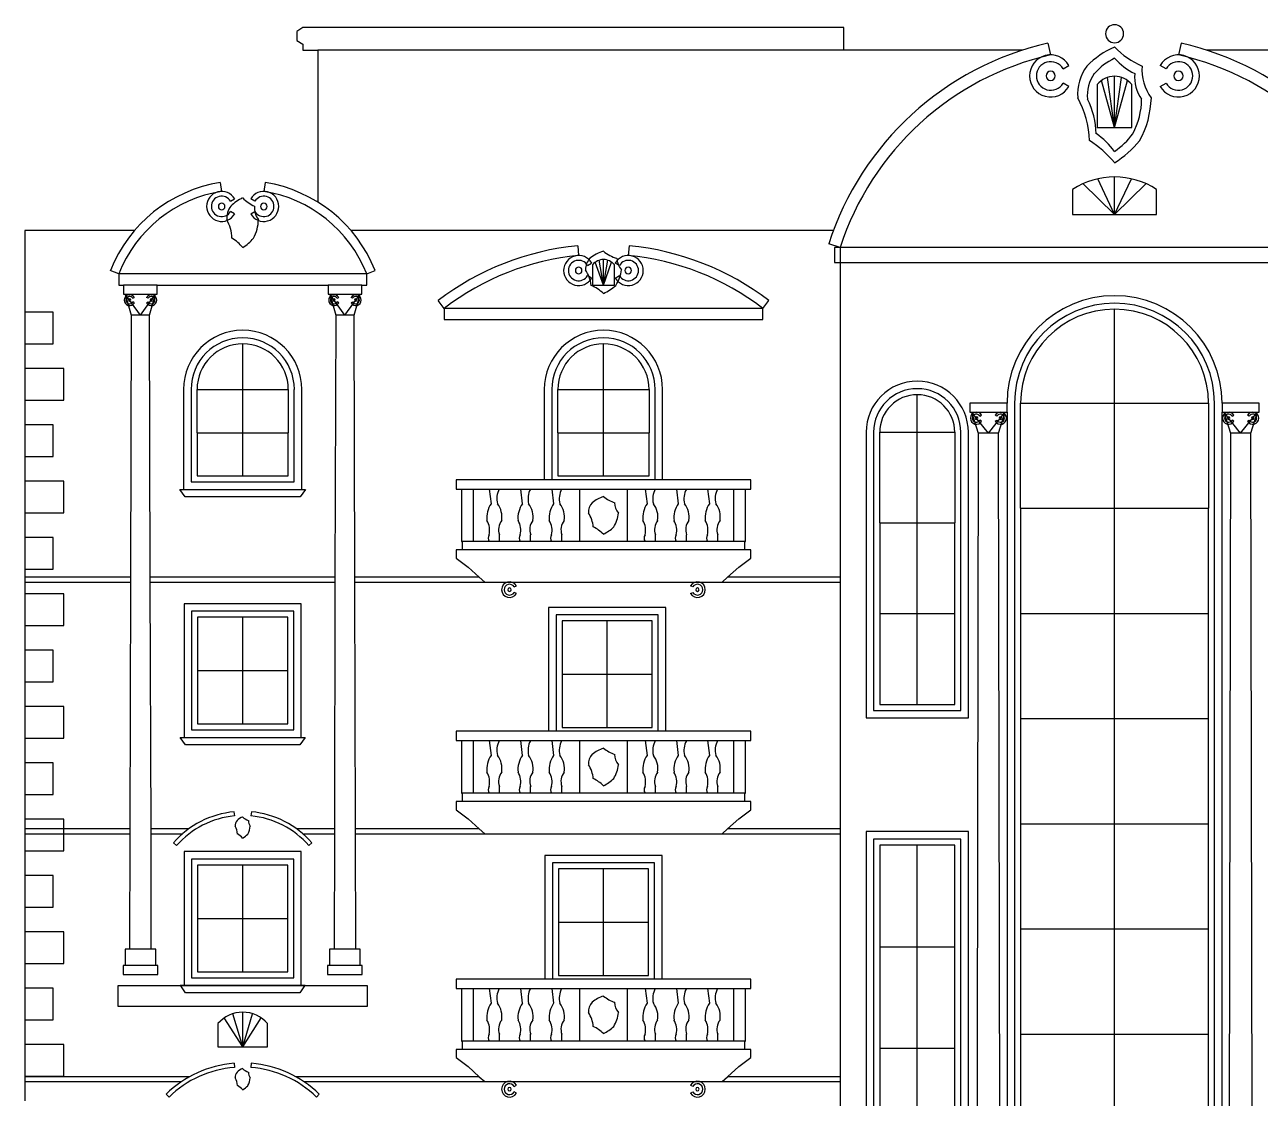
# Model space of a CAD drawing. Header units: inches. Extents: x 312.1 to 352.3, y 112.1 to 138.
# Drawn here: x 318.16 to 334.6, y 123.75 to 138.05 of the extents above; entities that cross this region are included whole.
import ezdxf

# ---------------------------------------------------------------- set-up
doc = ezdxf.new("R2010")
doc.units = ezdxf.units.IN
for name, color, linetype, lineweight in [('01_MASS_AND_COURSES', 7, 'Continuous', 25), ('02_GLAZING', 7, 'Continuous', 25), ('03_BAROQUE_FRAMES', 7, 'Continuous', 25), ('04_STONE_BALUSTRADES', 7, 'Continuous', 25), ('05_PILASTERS_AND_CAPITALS', 7, 'Continuous', 25), ('06_BROKEN_PEDIMENTS', 7, 'Continuous', 25), ('07_CARTOUCHES_AND_SCROLLS', 7, 'Continuous', 25)]:
    doc.layers.add(name, color=color, linetype=linetype, lineweight=lineweight)

msp = doc.modelspace()

# ---------------------------------------------------------------- linework, layer by layer
at = {"layer": '01_MASS_AND_COURSES'}
for points in [[(322.065, 137.708), (322.065, 135.685)], [(329.065, 137.708), (322.065, 137.708)], [(331.442, 137.708), (329.065, 137.708)], [(336.265, 137.708), (333.887, 137.708)], [(319.626, 135.308), (318.165, 135.308), (318.165, 134.22)], [(328.925, 135.308), (322.504, 135.308)], [(318.165, 134.22), (318.165, 133.8)], [(318.165, 133.8), (318.165, 133.47)], [(318.165, 133.47), (318.165, 133.05)], [(318.165, 133.05), (318.165, 132.72)], [(318.165, 132.72), (318.165, 132.3)], [(318.165, 132.3), (318.165, 131.97)], [(318.165, 131.97), (318.165, 131.55)], [(318.165, 131.55), (318.165, 131.22)], [(318.165, 131.22), (318.165, 130.8)], [(318.165, 130.8), (318.165, 130.69)], [(318.165, 130.69), (318.165, 130.625)], [(319.573, 130.69), (318.165, 130.69)], [(318.165, 130.625), (318.165, 130.47)], [(318.165, 130.625), (319.573, 130.625)], [(322.293, 130.69), (319.836, 130.69)], [(319.836, 130.625), (322.293, 130.625)], [(324.213, 130.69), (322.556, 130.69)], [(322.556, 130.625), (324.285, 130.625)], [(327.445, 130.625), (329.015, 130.625)], [(329.015, 130.69), (327.516, 130.69)], [(318.165, 130.47), (318.165, 130.05)], [(318.165, 130.05), (318.165, 129.72)], [(318.165, 129.72), (318.165, 129.3)], [(318.165, 129.3), (318.165, 128.97)], [(318.165, 128.97), (318.165, 128.55)], [(318.165, 128.55), (318.165, 128.22)], [(318.165, 128.22), (318.165, 127.8)], [(318.165, 127.8), (318.165, 127.47)], [(318.165, 127.47), (318.165, 127.34)], [(318.165, 127.34), (318.165, 127.275)], [(318.685, 127.34), (318.165, 127.34)], [(318.165, 127.275), (318.165, 127.05)], [(318.165, 127.275), (318.685, 127.275)], [(319.565, 127.34), (318.685, 127.34)], [(318.685, 127.275), (319.565, 127.275)], [(320.346, 127.34), (319.845, 127.34)], [(319.845, 127.275), (320.264, 127.275)], [(322.285, 127.34), (321.783, 127.34)], [(321.865, 127.275), (322.285, 127.275)], [(324.213, 127.34), (322.565, 127.34)], [(322.565, 127.275), (324.285, 127.275)], [(327.445, 127.275), (329.015, 127.275)], [(329.015, 127.34), (327.516, 127.34)], [(318.165, 127.05), (318.165, 126.72)], [(318.165, 126.72), (318.165, 126.3)], [(318.165, 126.3), (318.165, 125.97)], [(318.165, 125.97), (318.165, 125.55)], [(318.165, 125.55), (318.165, 125.22)], [(318.165, 125.22), (318.165, 124.8)], [(318.165, 124.8), (318.165, 124.47)], [(318.165, 124.47), (318.165, 124.05)], [(318.165, 124.05), (318.165, 124.04)], [(318.165, 124.04), (318.165, 123.975)], [(320.358, 124.04), (318.165, 124.04)], [(318.165, 123.975), (318.165, 123.72)], [(318.165, 123.975), (320.252, 123.975)], [(324.213, 124.04), (321.772, 124.04)], [(321.878, 123.975), (324.285, 123.975)], [(327.445, 123.975), (329.015, 123.975)], [(329.015, 124.04), (327.516, 124.04)]]:
    msp.add_lwpolyline(points, dxfattribs=at)
at = {"layer": '02_GLAZING'}
for points in [[(332.665, 133.008), (332.665, 134.258)], [(321.065, 133.191), (321.065, 133.798)], [(325.865, 133.191), (325.865, 133.798)], [(320.458, 132.615), (320.458, 133.191), (321.065, 133.191)], [(321.065, 132.615), (321.065, 133.191)], [(321.065, 133.191), (321.671, 133.191), (321.671, 132.615)], [(325.258, 132.615), (325.258, 133.191), (325.865, 133.191)], [(325.865, 132.615), (325.865, 133.191)], [(325.865, 133.191), (326.471, 133.191), (326.471, 132.615)], [(330.04, 132.621), (330.04, 133.121)], [(331.415, 131.608), (331.415, 133.008), (332.665, 133.008)], [(332.665, 131.608), (332.665, 133.008)], [(332.665, 133.008), (333.915, 133.008), (333.915, 131.608)], [(320.458, 132.615), (321.065, 132.615)], [(320.458, 132.615), (320.458, 132.039), (321.065, 132.039)], [(321.065, 132.039), (321.671, 132.039), (321.671, 132.615)], [(321.065, 132.039), (321.065, 132.615)], [(321.065, 132.615), (321.671, 132.615)], [(325.258, 132.615), (325.865, 132.615)], [(325.258, 132.615), (325.258, 132.039), (325.865, 132.039)], [(325.865, 132.039), (326.471, 132.039), (326.471, 132.615)], [(325.865, 132.039), (325.865, 132.615)], [(325.865, 132.615), (326.471, 132.615)], [(329.54, 131.413), (329.54, 132.621), (330.04, 132.621)], [(330.04, 131.413), (330.04, 132.621)], [(330.04, 132.621), (330.54, 132.621), (330.54, 131.413)], [(331.415, 131.608), (331.415, 130.208)], [(331.415, 131.608), (332.665, 131.608)], [(332.665, 130.208), (332.665, 131.608)], [(332.665, 131.608), (333.915, 131.608)], [(333.915, 130.208), (333.915, 131.608)], [(329.54, 131.413), (329.54, 130.206)], [(329.54, 131.413), (330.04, 131.413)], [(330.04, 130.206), (330.04, 131.413)], [(330.04, 131.413), (330.54, 131.413)], [(330.54, 130.206), (330.54, 131.413)], [(329.54, 130.206), (330.04, 130.206)], [(329.54, 130.206), (329.54, 128.998), (330.04, 128.998)], [(330.04, 128.998), (330.54, 128.998), (330.54, 130.206)], [(330.04, 128.998), (330.04, 130.206)], [(330.04, 130.206), (330.54, 130.206)], [(331.415, 130.208), (331.415, 128.808)], [(331.415, 130.208), (332.665, 130.208)], [(332.665, 128.808), (332.665, 130.208)], [(332.665, 130.208), (333.915, 130.208)], [(333.915, 128.808), (333.915, 130.208)], [(321.065, 130.158), (320.465, 130.158), (320.465, 129.448)], [(321.065, 129.448), (321.065, 130.158)], [(321.665, 129.448), (321.665, 130.158), (321.065, 130.158)], [(325.915, 130.108), (325.315, 130.108), (325.315, 129.398)], [(325.915, 129.398), (325.915, 130.108)], [(326.515, 129.398), (326.515, 130.108), (325.915, 130.108)], [(320.465, 129.448), (321.065, 129.448)], [(320.465, 129.448), (320.465, 128.739), (321.065, 128.739)], [(321.065, 128.739), (321.665, 128.739), (321.665, 129.448)], [(321.065, 128.739), (321.065, 129.448)], [(321.065, 129.448), (321.665, 129.448)], [(325.315, 129.398), (325.915, 129.398)], [(325.315, 129.398), (325.315, 128.689), (325.915, 128.689)], [(325.915, 128.689), (326.515, 128.689), (326.515, 129.398)], [(325.915, 128.689), (325.915, 129.398)], [(325.915, 129.398), (326.515, 129.398)], [(331.415, 128.808), (331.415, 127.408)], [(331.415, 128.808), (332.665, 128.808)], [(332.665, 127.408), (332.665, 128.808)], [(332.665, 128.808), (333.915, 128.808)], [(333.915, 127.408), (333.915, 128.808)], [(331.415, 127.408), (331.415, 126.008)], [(331.415, 127.408), (332.665, 127.408)], [(332.665, 126.008), (332.665, 127.408)], [(332.665, 127.408), (333.915, 127.408)], [(333.915, 126.008), (333.915, 127.408)], [(330.04, 127.124), (329.54, 127.124), (329.54, 125.772)], [(330.04, 125.772), (330.04, 127.124)], [(330.54, 125.772), (330.54, 127.124), (330.04, 127.124)], [(321.065, 126.858), (320.465, 126.858), (320.465, 126.148)], [(321.065, 126.148), (321.065, 126.858)], [(321.665, 126.148), (321.665, 126.858), (321.065, 126.858)], [(325.865, 126.808), (325.265, 126.808), (325.265, 126.098)], [(325.865, 126.098), (325.865, 126.808)], [(326.465, 126.098), (326.465, 126.808), (325.865, 126.808)], [(320.465, 126.148), (321.065, 126.148)], [(320.465, 126.148), (320.465, 125.439), (321.065, 125.439)], [(321.065, 125.439), (321.665, 125.439), (321.665, 126.148)], [(321.065, 125.439), (321.065, 126.148)], [(321.065, 126.148), (321.665, 126.148)], [(325.265, 126.098), (325.865, 126.098)], [(325.265, 126.098), (325.265, 125.389), (325.865, 125.389)], [(325.865, 125.389), (326.465, 125.389), (326.465, 126.098)], [(325.865, 125.389), (325.865, 126.098)], [(325.865, 126.098), (326.465, 126.098)], [(331.415, 126.008), (331.415, 124.608)], [(331.415, 126.008), (332.665, 126.008)], [(332.665, 124.608), (332.665, 126.008)], [(332.665, 126.008), (333.915, 126.008)], [(333.915, 124.608), (333.915, 126.008)], [(329.54, 125.772), (329.54, 124.419)], [(329.54, 125.772), (330.04, 125.772)], [(330.04, 124.419), (330.04, 125.772)], [(330.04, 125.772), (330.54, 125.772)], [(330.54, 124.419), (330.54, 125.772)], [(331.415, 124.608), (331.415, 123.208)], [(331.415, 124.608), (332.665, 124.608)], [(332.665, 123.208), (332.665, 124.608)], [(332.665, 124.608), (333.915, 124.608)], [(333.915, 123.208), (333.915, 124.608)], [(329.54, 124.419), (329.54, 123.066)], [(329.54, 124.419), (330.04, 124.419)], [(330.04, 123.066), (330.04, 124.419)], [(330.04, 124.419), (330.54, 124.419)], [(330.54, 123.066), (330.54, 124.419)]]:
    msp.add_lwpolyline(points, dxfattribs=at)
for centre, radius in [((332.665, 133.008), 1.25), ((321.065, 133.191), 0.607), ((325.865, 133.191), 0.607), ((330.04, 132.621), 0.5)]:
    msp.add_arc(centre, radius, 0, 180, dxfattribs=at)
at = {"layer": '03_BAROQUE_FRAMES'}
for points in [[(329.065, 137.708), (329.065, 138.008), (321.865, 138.008), (321.785, 137.958), (321.785, 137.838), (321.865, 137.788), (321.865, 137.708), (322.065, 137.708)], [(329.015, 135.08), (328.94, 135.08), (328.94, 134.88), (329.015, 134.88)], [(329.015, 135.08), (329.015, 134.88)], [(336.315, 135.08), (329.015, 135.08)], [(329.015, 134.88), (329.015, 130.69)], [(329.015, 134.88), (336.315, 134.88)], [(322.715, 134.73), (319.415, 134.73)], [(319.415, 134.73), (319.415, 134.58), (319.481, 134.58)], [(322.648, 134.58), (322.715, 134.58), (322.715, 134.73)], [(319.928, 134.58), (319.481, 134.58)], [(319.928, 134.58), (322.201, 134.58)], [(322.648, 134.58), (322.201, 134.58)], [(318.165, 133.8), (318.545, 133.8), (318.545, 134.22), (318.165, 134.22)], [(327.985, 134.27), (323.745, 134.27)], [(323.745, 134.27), (323.745, 134.12), (327.985, 134.12), (327.985, 134.27)], [(318.165, 133.05), (318.685, 133.05), (318.685, 133.47), (318.165, 133.47)], [(320.278, 133.191), (320.278, 131.859)], [(320.378, 133.191), (320.378, 131.959), (321.751, 131.959), (321.751, 133.191)], [(321.851, 131.859), (321.851, 133.191)], [(325.078, 133.191), (325.078, 131.989)], [(325.178, 133.191), (325.178, 131.989)], [(326.551, 131.989), (326.551, 133.191)], [(326.651, 131.989), (326.651, 133.191)], [(331.335, 133.008), (331.335, 118.928), (333.995, 118.928), (333.995, 133.008)], [(331.235, 132.888), (331.235, 118.828), (334.095, 118.828), (334.095, 132.888)], [(318.165, 132.3), (318.545, 132.3), (318.545, 132.72), (318.165, 132.72)], [(329.36, 132.621), (329.36, 128.818), (330.72, 128.818), (330.72, 132.621)], [(329.46, 132.621), (329.46, 128.918), (330.62, 128.918), (330.62, 132.621)], [(318.165, 131.55), (318.685, 131.55), (318.685, 131.97), (318.165, 131.97)], [(321.851, 131.859), (321.901, 131.859), (321.831, 131.759), (320.298, 131.759), (320.228, 131.859), (320.278, 131.859)], [(320.278, 131.859), (321.851, 131.859)], [(318.165, 130.8), (318.545, 130.8), (318.545, 131.22), (318.165, 131.22)], [(329.015, 130.69), (329.015, 130.625)], [(329.015, 130.625), (329.015, 127.34)], [(318.165, 130.05), (318.685, 130.05), (318.685, 130.47), (318.165, 130.47)], [(321.845, 128.559), (321.845, 130.338), (320.285, 130.338), (320.285, 128.559)], [(326.695, 128.639), (326.695, 130.288), (325.135, 130.288), (325.135, 128.639)], [(326.595, 128.639), (326.595, 130.188), (325.235, 130.188), (325.235, 128.639)], [(318.165, 129.3), (318.545, 129.3), (318.545, 129.72), (318.165, 129.72)], [(318.165, 128.55), (318.685, 128.55), (318.685, 128.97), (318.165, 128.97)], [(321.845, 128.559), (321.895, 128.559), (321.825, 128.459), (320.305, 128.459), (320.235, 128.559), (320.285, 128.559)], [(320.285, 128.559), (321.845, 128.559)], [(318.165, 127.8), (318.545, 127.8), (318.545, 128.22), (318.165, 128.22)], [(318.685, 127.34), (318.685, 127.47), (318.165, 127.47)], [(318.165, 127.05), (318.685, 127.05), (318.685, 127.275)], [(318.685, 127.275), (318.685, 127.34)], [(329.015, 127.34), (329.015, 127.275)], [(329.015, 127.275), (329.015, 124.04)], [(321.845, 125.259), (321.845, 127.038), (320.285, 127.038), (320.285, 125.259)], [(326.645, 125.339), (326.645, 126.988), (325.085, 126.988), (325.085, 125.339)], [(326.545, 125.339), (326.545, 126.888), (325.185, 126.888), (325.185, 125.339)], [(318.165, 126.3), (318.545, 126.3), (318.545, 126.72), (318.165, 126.72)], [(318.165, 125.55), (318.685, 125.55), (318.685, 125.97), (318.165, 125.97)], [(318.165, 124.8), (318.545, 124.8), (318.545, 125.22), (318.165, 125.22)], [(320.241, 125.25), (319.405, 125.25), (319.405, 124.98), (322.725, 124.98), (322.725, 125.25), (321.889, 125.25)], [(320.241, 125.25), (320.235, 125.259), (320.285, 125.259)], [(321.889, 125.25), (320.241, 125.25)], [(321.889, 125.25), (321.825, 125.159), (320.305, 125.159), (320.241, 125.25)], [(320.285, 125.259), (321.845, 125.259)], [(321.845, 125.259), (321.895, 125.259), (321.889, 125.25)], [(318.165, 124.05), (318.685, 124.05), (318.685, 124.47), (318.165, 124.47)], [(329.015, 124.04), (329.015, 123.975)], [(329.015, 123.975), (329.015, 120.79)]]:
    msp.add_lwpolyline(points, dxfattribs=at)
for points in [[(320.385, 128.659), (321.745, 128.659), (321.745, 130.238), (320.385, 130.238)], [(329.36, 118.828), (330.72, 118.828), (330.72, 127.304), (329.36, 127.304)], [(329.46, 118.928), (330.62, 118.928), (330.62, 127.204), (329.46, 127.204)], [(320.385, 125.359), (321.745, 125.359), (321.745, 126.938), (320.385, 126.938)]]:
    msp.add_lwpolyline(points, close=True, dxfattribs=at)
for centre, radius in [((332.665, 133.008), 1.43), ((332.665, 133.008), 1.33), ((321.065, 133.191), 0.787), ((321.065, 133.191), 0.687), ((325.865, 133.191), 0.787), ((325.865, 133.191), 0.687), ((330.04, 132.621), 0.68), ((330.04, 132.621), 0.58)]:
    msp.add_arc(centre, radius, 0, 180, dxfattribs=at)
at = {"layer": '04_STONE_BALUSTRADES'}
for points in [[(325.078, 131.989), (323.905, 131.989), (323.905, 131.865), (323.975, 131.865)], [(323.975, 131.865), (324.135, 131.865)], [(323.975, 131.865), (323.975, 131.165), (323.985, 131.165)], [(324.135, 131.165), (324.135, 131.865)], [(324.135, 131.865), (324.346, 131.865)], [(324.346, 131.865), (324.478, 131.865), (324.761, 131.865)], [(324.346, 131.865), (324.37, 131.669)], [(324.761, 131.865), (324.893, 131.865), (325.176, 131.865)], [(324.761, 131.865), (324.785, 131.669)], [(325.178, 131.989), (325.078, 131.989)], [(325.176, 131.865), (325.308, 131.865), (325.545, 131.865)], [(325.176, 131.865), (325.2, 131.669)], [(326.551, 131.989), (325.178, 131.989)], [(325.545, 131.865), (325.545, 131.165)], [(325.545, 131.865), (326.185, 131.865)], [(326.185, 131.165), (326.185, 131.865)], [(326.185, 131.865), (326.421, 131.865)], [(326.421, 131.865), (326.553, 131.865), (326.836, 131.865)], [(326.421, 131.865), (326.445, 131.669)], [(326.651, 131.989), (326.551, 131.989)], [(327.755, 131.865), (327.825, 131.865), (327.825, 131.989), (326.651, 131.989)], [(326.836, 131.865), (326.968, 131.865), (327.251, 131.865)], [(326.836, 131.865), (326.86, 131.669)], [(327.251, 131.865), (327.383, 131.865), (327.595, 131.865)], [(327.251, 131.865), (327.275, 131.669)], [(327.595, 131.865), (327.595, 131.165)], [(327.595, 131.865), (327.755, 131.865)], [(327.745, 131.165), (327.755, 131.165), (327.755, 131.865)], [(324.481, 131.165), (324.481, 131.256)], [(324.896, 131.165), (324.896, 131.256)], [(325.311, 131.165), (325.311, 131.256)], [(326.556, 131.165), (326.556, 131.256)], [(326.971, 131.165), (326.971, 131.256)], [(327.386, 131.165), (327.386, 131.256)], [(323.985, 131.055), (323.905, 131.055), (323.905, 130.945), (324.065, 130.825), (324.213, 130.69)], [(323.985, 131.165), (323.985, 131.055)], [(324.135, 131.165), (323.985, 131.165)], [(327.745, 131.055), (323.985, 131.055)], [(324.481, 131.165), (324.343, 131.165), (324.135, 131.165)], [(324.896, 131.165), (324.758, 131.165), (324.481, 131.165)], [(325.311, 131.165), (325.173, 131.165), (324.896, 131.165)], [(325.545, 131.165), (325.311, 131.165)], [(326.185, 131.165), (325.545, 131.165)], [(326.556, 131.165), (326.418, 131.165), (326.185, 131.165)], [(326.971, 131.165), (326.833, 131.165), (326.556, 131.165)], [(327.386, 131.165), (327.248, 131.165), (326.971, 131.165)], [(327.595, 131.165), (327.386, 131.165)], [(327.516, 130.69), (327.665, 130.825), (327.825, 130.945), (327.825, 131.055), (327.745, 131.055)], [(327.745, 131.165), (327.595, 131.165)], [(327.745, 131.055), (327.745, 131.165)], [(324.213, 130.69), (324.285, 130.625)], [(324.285, 130.625), (327.445, 130.625)], [(327.445, 130.625), (327.516, 130.69)], [(325.135, 128.639), (323.905, 128.639), (323.905, 128.515), (323.975, 128.515)], [(325.235, 128.639), (325.135, 128.639)], [(326.595, 128.639), (325.235, 128.639)], [(326.695, 128.639), (326.595, 128.639)], [(327.755, 128.515), (327.825, 128.515), (327.825, 128.639), (326.695, 128.639)], [(323.975, 128.515), (324.135, 128.515)], [(323.975, 128.515), (323.975, 127.815), (323.985, 127.815)], [(324.135, 127.815), (324.135, 128.515)], [(324.135, 128.515), (324.346, 128.515)], [(324.346, 128.515), (324.478, 128.515), (324.761, 128.515)], [(324.346, 128.515), (324.37, 128.319)], [(324.761, 128.515), (324.893, 128.515), (325.176, 128.515)], [(324.761, 128.515), (324.785, 128.319)], [(325.176, 128.515), (325.308, 128.515), (325.545, 128.515)], [(325.176, 128.515), (325.2, 128.319)], [(325.545, 128.515), (325.545, 127.815)], [(325.545, 128.515), (326.185, 128.515)], [(326.185, 127.815), (326.185, 128.515)], [(326.185, 128.515), (326.421, 128.515)], [(326.421, 128.515), (326.553, 128.515), (326.836, 128.515)], [(326.421, 128.515), (326.445, 128.319)], [(326.836, 128.515), (326.968, 128.515), (327.251, 128.515)], [(326.836, 128.515), (326.86, 128.319)], [(327.251, 128.515), (327.383, 128.515), (327.595, 128.515)], [(327.251, 128.515), (327.275, 128.319)], [(327.595, 128.515), (327.595, 127.815)], [(327.595, 128.515), (327.755, 128.515)], [(327.745, 127.815), (327.755, 127.815), (327.755, 128.515)], [(324.481, 127.815), (324.481, 127.906)], [(324.896, 127.815), (324.896, 127.906)], [(325.311, 127.815), (325.311, 127.906)], [(326.556, 127.815), (326.556, 127.906)], [(326.971, 127.815), (326.971, 127.906)], [(327.386, 127.815), (327.386, 127.906)], [(323.985, 127.815), (323.985, 127.705)], [(324.135, 127.815), (323.985, 127.815)], [(324.481, 127.815), (324.343, 127.815), (324.135, 127.815)], [(324.896, 127.815), (324.758, 127.815), (324.481, 127.815)], [(325.311, 127.815), (325.173, 127.815), (324.896, 127.815)], [(325.545, 127.815), (325.311, 127.815)], [(326.185, 127.815), (325.545, 127.815)], [(326.556, 127.815), (326.418, 127.815), (326.185, 127.815)], [(326.971, 127.815), (326.833, 127.815), (326.556, 127.815)], [(327.386, 127.815), (327.248, 127.815), (326.971, 127.815)], [(327.595, 127.815), (327.386, 127.815)], [(327.745, 127.815), (327.595, 127.815)], [(327.745, 127.705), (327.745, 127.815)], [(323.985, 127.705), (323.905, 127.705), (323.905, 127.595), (324.065, 127.475), (324.213, 127.34)], [(327.745, 127.705), (323.985, 127.705)], [(327.516, 127.34), (327.665, 127.475), (327.825, 127.595), (327.825, 127.705), (327.745, 127.705)], [(324.213, 127.34), (324.285, 127.275)], [(324.285, 127.275), (327.445, 127.275)], [(327.445, 127.275), (327.516, 127.34)], [(325.085, 125.339), (323.905, 125.339), (323.905, 125.215), (323.975, 125.215)], [(325.185, 125.339), (325.085, 125.339)], [(326.545, 125.339), (325.185, 125.339)], [(326.645, 125.339), (326.545, 125.339)], [(327.755, 125.215), (327.825, 125.215), (327.825, 125.339), (326.645, 125.339)], [(323.975, 125.215), (324.135, 125.215)], [(323.975, 125.215), (323.975, 124.515), (323.985, 124.515)], [(324.135, 124.515), (324.135, 125.215)], [(324.135, 125.215), (324.346, 125.215)], [(324.346, 125.215), (324.478, 125.215), (324.761, 125.215)], [(324.346, 125.215), (324.37, 125.019)], [(324.761, 125.215), (324.893, 125.215), (325.176, 125.215)], [(324.761, 125.215), (324.785, 125.019)], [(325.176, 125.215), (325.308, 125.215), (325.545, 125.215)], [(325.176, 125.215), (325.2, 125.019)], [(325.545, 125.215), (325.545, 124.515)], [(325.545, 125.215), (326.185, 125.215)], [(326.185, 124.515), (326.185, 125.215)], [(326.185, 125.215), (326.421, 125.215)], [(326.421, 125.215), (326.553, 125.215), (326.836, 125.215)], [(326.421, 125.215), (326.445, 125.019)], [(326.836, 125.215), (326.968, 125.215), (327.251, 125.215)], [(326.836, 125.215), (326.86, 125.019)], [(327.251, 125.215), (327.383, 125.215), (327.595, 125.215)], [(327.251, 125.215), (327.275, 125.019)], [(327.595, 125.215), (327.595, 124.515)], [(327.595, 125.215), (327.755, 125.215)], [(327.745, 124.515), (327.755, 124.515), (327.755, 125.215)], [(323.985, 124.515), (323.985, 124.405)], [(324.135, 124.515), (323.985, 124.515)], [(324.481, 124.515), (324.343, 124.515), (324.135, 124.515)], [(324.481, 124.515), (324.481, 124.606)], [(324.896, 124.515), (324.758, 124.515), (324.481, 124.515)], [(324.896, 124.515), (324.896, 124.606)], [(325.311, 124.515), (325.173, 124.515), (324.896, 124.515)], [(325.311, 124.515), (325.311, 124.606)], [(325.545, 124.515), (325.311, 124.515)], [(326.185, 124.515), (325.545, 124.515)], [(326.556, 124.515), (326.418, 124.515), (326.185, 124.515)], [(326.556, 124.515), (326.556, 124.606)], [(326.971, 124.515), (326.833, 124.515), (326.556, 124.515)], [(326.971, 124.515), (326.971, 124.606)], [(327.386, 124.515), (327.248, 124.515), (326.971, 124.515)], [(327.386, 124.515), (327.386, 124.606)], [(327.595, 124.515), (327.386, 124.515)], [(327.745, 124.515), (327.595, 124.515)], [(327.745, 124.405), (327.745, 124.515)], [(323.985, 124.405), (323.905, 124.405), (323.905, 124.295), (324.065, 124.175), (324.213, 124.04)], [(327.745, 124.405), (323.985, 124.405)], [(327.516, 124.04), (327.665, 124.175), (327.825, 124.295), (327.825, 124.405), (327.745, 124.405)], [(324.213, 124.04), (324.285, 123.975)], [(324.285, 123.975), (327.445, 123.975)], [(327.445, 123.975), (327.516, 124.04)]]:
    msp.add_lwpolyline(points, dxfattribs=at)
for centre, radius, start, end in [((324.729, 131.734), 0.283, 152.5534, -166.6307), ((325.144, 131.734), 0.283, 152.5534, -166.6307), ((325.559, 131.734), 0.283, 152.5534, -166.6307), ((326.804, 131.734), 0.283, 152.5534, -166.6307), ((327.219, 131.734), 0.283, 152.5534, -166.6307), ((327.634, 131.734), 0.283, 152.5534, -166.6307), ((324.643, 131.48), 0.331, 145.2673, -173.9168), ((324.228, 131.492), 0.287, -9.3948, 38.0443), ((325.058, 131.48), 0.331, 145.2673, -173.9168), ((324.643, 131.492), 0.287, -9.3948, 38.0443), ((325.473, 131.48), 0.331, 145.2673, -173.9168), ((325.058, 131.492), 0.287, -9.3948, 38.0443), ((326.718, 131.48), 0.331, 145.2673, -173.9168), ((326.303, 131.492), 0.287, -9.3948, 38.0443), ((327.133, 131.48), 0.331, 145.2673, -173.9168), ((326.718, 131.492), 0.287, -9.3948, 38.0443), ((327.548, 131.48), 0.331, 145.2673, -173.9168), ((327.133, 131.492), 0.287, -9.3948, 38.0443), ((324.113, 131.317), 0.238, -14.789, 32.6501), ((324.659, 131.325), 0.19, 140.8503, -158.7114), ((324.528, 131.317), 0.238, -14.789, 32.6501), ((325.074, 131.325), 0.19, 140.8503, -158.7114), ((324.943, 131.317), 0.238, -14.789, 32.6501), ((325.489, 131.325), 0.19, 140.8503, -158.7114), ((326.188, 131.317), 0.238, -14.789, 32.6501), ((326.734, 131.325), 0.19, 140.8503, -158.7114), ((326.603, 131.317), 0.238, -14.789, 32.6501), ((327.149, 131.325), 0.19, 140.8503, -158.7114), ((327.018, 131.317), 0.238, -14.789, 32.6501), ((327.564, 131.325), 0.19, 140.8503, -158.7114), ((324.421, 131.21), 0.0904, 149.7808, -149.7808), ((324.836, 131.21), 0.0904, 149.7808, -149.7808), ((325.251, 131.21), 0.0904, 149.7808, -149.7808), ((326.496, 131.21), 0.0904, 149.7808, -149.7808), ((326.911, 131.21), 0.0904, 149.7808, -149.7808), ((327.326, 131.21), 0.0904, 149.7808, -149.7808), ((324.729, 128.384), 0.283, 152.5534, -166.6307), ((325.144, 128.384), 0.283, 152.5534, -166.6307), ((325.559, 128.384), 0.283, 152.5534, -166.6307), ((326.804, 128.384), 0.283, 152.5534, -166.6307), ((327.219, 128.384), 0.283, 152.5534, -166.6307), ((327.634, 128.384), 0.283, 152.5534, -166.6307), ((324.643, 128.13), 0.331, 145.2673, -173.9168), ((324.228, 128.142), 0.287, -9.3948, 38.0443), ((325.058, 128.13), 0.331, 145.2673, -173.9168), ((324.643, 128.142), 0.287, -9.3948, 38.0443), ((325.473, 128.13), 0.331, 145.2673, -173.9168), ((325.058, 128.142), 0.287, -9.3948, 38.0443), ((326.718, 128.13), 0.331, 145.2673, -173.9168), ((326.303, 128.142), 0.287, -9.3948, 38.0443), ((327.133, 128.13), 0.331, 145.2673, -173.9168), ((326.718, 128.142), 0.287, -9.3948, 38.0443), ((327.548, 128.13), 0.331, 145.2673, -173.9168), ((327.133, 128.142), 0.287, -9.3948, 38.0443), ((324.113, 127.967), 0.238, -14.789, 32.6501), ((324.659, 127.975), 0.19, 140.8503, -158.7114), ((324.528, 127.967), 0.238, -14.789, 32.6501), ((325.074, 127.975), 0.19, 140.8503, -158.7114), ((324.943, 127.967), 0.238, -14.789, 32.6501), ((325.489, 127.975), 0.19, 140.8503, -158.7114), ((326.188, 127.967), 0.238, -14.789, 32.6501), ((326.734, 127.975), 0.19, 140.8503, -158.7114), ((326.603, 127.967), 0.238, -14.789, 32.6501), ((327.149, 127.975), 0.19, 140.8503, -158.7114), ((327.018, 127.967), 0.238, -14.789, 32.6501), ((327.564, 127.975), 0.19, 140.8503, -158.7114), ((324.421, 127.86), 0.0904, 149.7808, -149.7808), ((324.836, 127.86), 0.0904, 149.7808, -149.7808), ((325.251, 127.86), 0.0904, 149.7808, -149.7808), ((326.496, 127.86), 0.0904, 149.7808, -149.7808), ((326.911, 127.86), 0.0904, 149.7808, -149.7808), ((327.326, 127.86), 0.0904, 149.7808, -149.7808), ((324.729, 125.084), 0.283, 152.5534, -166.6307), ((325.144, 125.084), 0.283, 152.5534, -166.6307), ((325.559, 125.084), 0.283, 152.5534, -166.6307), ((326.804, 125.084), 0.283, 152.5534, -166.6307), ((327.219, 125.084), 0.283, 152.5534, -166.6307), ((327.634, 125.084), 0.283, 152.5534, -166.6307), ((324.643, 124.83), 0.331, 145.2673, -173.9168), ((324.228, 124.842), 0.287, -9.3948, 38.0443), ((325.058, 124.83), 0.331, 145.2673, -173.9168), ((324.643, 124.842), 0.287, -9.3948, 38.0443), ((325.473, 124.83), 0.331, 145.2673, -173.9168), ((325.058, 124.842), 0.287, -9.3948, 38.0443), ((326.718, 124.83), 0.331, 145.2673, -173.9168), ((326.303, 124.842), 0.287, -9.3948, 38.0443), ((327.133, 124.83), 0.331, 145.2673, -173.9168), ((326.718, 124.842), 0.287, -9.3948, 38.0443), ((327.548, 124.83), 0.331, 145.2673, -173.9168), ((327.133, 124.842), 0.287, -9.3948, 38.0443), ((324.113, 124.667), 0.238, -14.789, 32.6501), ((324.659, 124.675), 0.19, 140.8503, -158.7114), ((324.528, 124.667), 0.238, -14.789, 32.6501), ((325.074, 124.675), 0.19, 140.8503, -158.7114), ((324.943, 124.667), 0.238, -14.789, 32.6501), ((325.489, 124.675), 0.19, 140.8503, -158.7114), ((326.188, 124.667), 0.238, -14.789, 32.6501), ((326.734, 124.675), 0.19, 140.8503, -158.7114), ((326.603, 124.667), 0.238, -14.789, 32.6501), ((327.149, 124.675), 0.19, 140.8503, -158.7114), ((327.018, 124.667), 0.238, -14.789, 32.6501), ((327.564, 124.675), 0.19, 140.8503, -158.7114), ((324.421, 124.56), 0.0904, 149.7808, -149.7808), ((324.836, 124.56), 0.0904, 149.7808, -149.7808), ((325.251, 124.56), 0.0904, 149.7808, -149.7808), ((326.496, 124.56), 0.0904, 149.7808, -149.7808), ((326.911, 124.56), 0.0904, 149.7808, -149.7808), ((327.326, 124.56), 0.0904, 149.7808, -149.7808)]:
    msp.add_arc(centre, radius, start, end, dxfattribs=at)
at = {"layer": '05_PILASTERS_AND_CAPITALS'}
for points in [[(319.481, 134.58), (319.481, 134.46), (319.503, 134.46)], [(319.906, 134.46), (319.928, 134.46), (319.928, 134.58)], [(322.201, 134.58), (322.201, 134.46), (322.223, 134.46)], [(322.626, 134.46), (322.648, 134.46), (322.648, 134.58)], [(319.503, 134.46), (319.906, 134.46)], [(319.503, 134.46), (319.582, 134.18)], [(319.705, 134.18), (319.503, 134.46)], [(319.705, 134.18), (319.906, 134.46)], [(319.827, 134.18), (319.906, 134.46)], [(322.223, 134.46), (322.626, 134.46)], [(322.223, 134.46), (322.302, 134.18)], [(322.425, 134.18), (322.223, 134.46)], [(322.425, 134.18), (322.626, 134.46)], [(322.547, 134.18), (322.626, 134.46)], [(319.582, 134.18), (319.573, 130.69)], [(319.705, 134.18), (319.582, 134.18)], [(319.827, 134.18), (319.705, 134.18)], [(319.836, 130.69), (319.827, 134.18)], [(322.302, 134.18), (322.293, 130.69)], [(322.425, 134.18), (322.302, 134.18)], [(322.547, 134.18), (322.425, 134.18)], [(322.556, 130.69), (322.547, 134.18)], [(331.235, 132.888), (331.235, 133.008), (330.739, 133.008), (330.739, 132.888), (330.763, 132.888)], [(334.567, 132.888), (334.591, 132.888), (334.591, 133.008), (334.095, 133.008), (334.095, 132.888)], [(330.763, 132.888), (331.211, 132.888)], [(330.763, 132.888), (330.851, 132.608)], [(330.987, 132.608), (330.763, 132.888)], [(330.987, 132.608), (331.211, 132.888)], [(331.123, 132.608), (331.211, 132.888)], [(331.211, 132.888), (331.235, 132.888)], [(334.095, 132.888), (334.119, 132.888)], [(334.119, 132.888), (334.567, 132.888)], [(334.119, 132.888), (334.207, 132.608)], [(334.343, 132.608), (334.119, 132.888)], [(334.343, 132.608), (334.567, 132.888)], [(334.479, 132.608), (334.567, 132.888)], [(330.851, 132.608), (330.827, 118.9)], [(330.987, 132.608), (330.851, 132.608)], [(331.123, 132.608), (330.987, 132.608)], [(331.147, 118.9), (331.123, 132.608)], [(334.207, 132.608), (334.183, 118.9)], [(334.343, 132.608), (334.207, 132.608)], [(334.479, 132.608), (334.343, 132.608)], [(334.503, 118.9), (334.479, 132.608)], [(319.573, 130.625), (319.565, 127.34)], [(319.573, 130.69), (319.573, 130.625)], [(319.836, 130.625), (319.836, 130.69)], [(319.845, 127.34), (319.836, 130.625)], [(322.293, 130.625), (322.285, 127.34)], [(322.293, 130.69), (322.293, 130.625)], [(322.556, 130.625), (322.556, 130.69)], [(322.565, 127.34), (322.556, 130.625)], [(319.565, 127.275), (319.561, 125.74)], [(319.565, 127.34), (319.565, 127.275)], [(319.845, 127.275), (319.845, 127.34)], [(319.849, 125.74), (319.845, 127.275)], [(322.285, 127.275), (322.281, 125.74)], [(322.285, 127.34), (322.285, 127.275)], [(322.565, 127.275), (322.565, 127.34)], [(322.569, 125.74), (322.565, 127.275)], [(319.561, 125.74), (319.499, 125.74), (319.499, 125.52)], [(319.849, 125.74), (319.561, 125.74)], [(319.91, 125.52), (319.91, 125.74), (319.849, 125.74)], [(322.281, 125.74), (322.219, 125.74), (322.219, 125.52)], [(322.569, 125.74), (322.281, 125.74)], [(322.63, 125.52), (322.63, 125.74), (322.569, 125.74)], [(319.499, 125.52), (319.474, 125.52), (319.474, 125.4), (319.935, 125.4), (319.935, 125.52), (319.91, 125.52)], [(319.91, 125.52), (319.499, 125.52)], [(322.219, 125.52), (322.194, 125.52), (322.194, 125.4), (322.655, 125.4), (322.655, 125.52), (322.63, 125.52)], [(322.63, 125.52), (322.219, 125.52)]]:
    msp.add_lwpolyline(points, dxfattribs=at)
at = {"layer": '06_BROKEN_PEDIMENTS'}
for points in [[(331.779, 137.801), (331.815, 137.645)], [(333.55, 137.801), (333.515, 137.645)], [(320.766, 135.946), (320.785, 135.828)], [(321.364, 135.946), (321.345, 135.828)], [(325.522, 135.104), (325.535, 134.974)], [(326.207, 135.104), (326.195, 134.974)], [(329.015, 135.08), (328.862, 135.129)], [(319.415, 134.73), (319.303, 134.774)], [(322.715, 134.73), (322.826, 134.774)], [(323.745, 134.27), (323.665, 134.373)], [(327.985, 134.27), (328.064, 134.373)], [(320.949, 127.568), (320.955, 127.513)], [(321.18, 127.568), (321.175, 127.513)], [(320.185, 127.118), (320.143, 127.154)], [(321.945, 127.118), (321.986, 127.154)], [(320.95, 124.219), (320.955, 124.164)], [(321.179, 124.219), (321.175, 124.164)], [(320.085, 123.768), (320.046, 123.808)], [(322.045, 123.768), (322.083, 123.808)]]:
    msp.add_lwpolyline(points, dxfattribs=at)
for centre, radius, start, end in [((332.665, 133.906), 3.994, 102.8082, 162.1667), ((332.665, 133.906), 3.994, 17.8333, 77.1918), ((332.665, 133.906), 3.834, 102.8082, 162.1667), ((332.665, 133.906), 3.834, 17.8333, 77.1918), ((321.065, 134.075), 1.895, 99.074, 158.3364), ((321.065, 134.075), 1.775, 99.074, 158.3364), ((321.065, 134.075), 1.775, 21.6636, 80.926), ((321.065, 134.075), 1.895, 21.6636, 80.926), ((325.865, 131.509), 3.611, 95.4397, 127.5173), ((325.865, 131.509), 3.481, 95.4397, 127.5173), ((325.865, 131.509), 3.481, 52.4827, 84.5603), ((325.865, 131.509), 3.611, 52.4827, 84.5603), ((321.065, 126.35), 1.223, 95.4039, 138.8874), ((321.065, 126.35), 1.168, 95.4039, 138.8874), ((321.065, 126.35), 1.168, 41.1126, 84.5961), ((321.065, 126.35), 1.223, 41.1126, 84.5961), ((321.065, 122.768), 1.456, 94.5048, 134.4065), ((321.065, 122.768), 1.401, 94.5048, 134.4065), ((321.065, 122.768), 1.401, 45.5935, 85.4952), ((321.065, 122.768), 1.456, 45.5935, 85.4952)]:
    msp.add_arc(centre, radius, start, end, dxfattribs=at)
at = {"layer": '07_CARTOUCHES_AND_SCROLLS'}
for points in [[(331.98, 137.46), (332.057, 137.505)], [(333.35, 137.46), (333.272, 137.505)], [(332.665, 136.68), (332.492, 137.304)], [(332.665, 136.68), (332.573, 137.345)], [(332.665, 136.68), (332.665, 137.36)], [(332.665, 136.68), (332.757, 137.345)], [(332.665, 136.68), (332.837, 137.304)], [(332.057, 137.225), (331.98, 137.269)], [(332.435, 137.25), (332.435, 136.68), (332.665, 136.68)], [(332.665, 136.68), (332.895, 136.68), (332.895, 137.25)], [(333.272, 137.225), (333.35, 137.269)], [(332.665, 135.52), (332.441, 135.995)], [(332.665, 135.52), (332.665, 136.02)], [(332.665, 135.52), (332.889, 135.995)], [(332.105, 135.855), (332.105, 135.52), (332.665, 135.52)], [(332.665, 135.52), (332.245, 135.931)], [(332.665, 135.52), (333.085, 135.931)], [(332.665, 135.52), (333.225, 135.52), (333.225, 135.855)], [(320.902, 135.696), (320.958, 135.728)], [(321.227, 135.696), (321.171, 135.728)], [(320.958, 135.528), (320.902, 135.56)], [(321.171, 135.528), (321.227, 135.56)], [(325.652, 134.842), (325.708, 134.874)], [(325.72, 134.85), (325.72, 134.58), (325.865, 134.58)], [(325.865, 134.58), (325.756, 134.885)], [(325.865, 134.58), (325.807, 134.911)], [(325.865, 134.58), (325.865, 134.92)], [(325.865, 134.58), (325.923, 134.911)], [(325.865, 134.58), (325.973, 134.885)], [(325.865, 134.58), (326.01, 134.58), (326.01, 134.85)], [(326.077, 134.842), (326.021, 134.874)], [(325.708, 134.674), (325.652, 134.706)], [(326.021, 134.674), (326.077, 134.706)], [(319.603, 134.404), (319.623, 134.416)], [(319.623, 134.344), (319.603, 134.356)], [(319.806, 134.404), (319.786, 134.416)], [(319.786, 134.344), (319.806, 134.356)], [(322.323, 134.404), (322.343, 134.416)], [(322.343, 134.344), (322.323, 134.356)], [(322.526, 134.404), (322.506, 134.416)], [(322.506, 134.344), (322.526, 134.356)], [(330.874, 132.835), (330.896, 132.848)], [(331.099, 132.835), (331.077, 132.848)], [(334.23, 132.835), (334.252, 132.848)], [(334.456, 132.835), (334.433, 132.848)], [(330.896, 132.768), (330.874, 132.781)], [(331.077, 132.768), (331.099, 132.781)], [(334.252, 132.768), (334.23, 132.781)], [(334.433, 132.768), (334.456, 132.781)], [(324.676, 130.561), (324.706, 130.577)], [(327.053, 130.561), (327.024, 130.577)], [(324.706, 130.472), (324.676, 130.489)], [(327.024, 130.472), (327.053, 130.489)], [(321.065, 124.44), (320.817, 124.823)], [(321.065, 124.44), (320.933, 124.879)], [(321.065, 124.44), (321.065, 124.9)], [(321.065, 124.44), (321.197, 124.879)], [(321.065, 124.44), (321.312, 124.823)], [(320.735, 124.748), (320.735, 124.44), (321.065, 124.44)], [(321.065, 124.44), (321.395, 124.44), (321.395, 124.748)], [(324.676, 123.911), (324.706, 123.927)], [(324.706, 123.822), (324.676, 123.839)], [(327.053, 123.911), (327.024, 123.927)], [(327.024, 123.822), (327.053, 123.839)]]:
    msp.add_lwpolyline(points, dxfattribs=at)
for centre, radius, start, end in [((332.665, 137.927), 0.12, 0, 180), ((332.665, 137.927), 0.12, 180, 0), ((331.815, 137.365), 0.28, 30, -30), ((333.11, 136.713), 1.128, 113.2399, 136.0823), ((333.036, 136.829), 0.855, 115.7329, 138.5752), ((333.477, 138.533), 1.128, -136.0823, -113.2399), ((333.306, 138.166), 0.855, -138.5752, -115.7329), ((333.515, 137.365), 0.28, -150, 150), ((331.815, 137.365), 0.19, 30, -30), ((332.805, 137.12), 0.632, 143.4592, -175.7249), ((333.662, 137.449), 0.632, 175.7249, -143.4592), ((333.515, 137.365), 0.19, -150, 150), ((331.815, 137.365), 0.0616, 0, 180), ((331.815, 137.365), 0.0616, 180, 0), ((332.808, 137.104), 0.506, 144.8071, -174.377), ((332.665, 137.065), 0.295, 38.718, 141.282), ((333.438, 137.346), 0.506, 174.377, -144.8071), ((333.515, 137.365), 0.0616, 0, 180), ((333.515, 137.365), 0.0616, 180, 0), ((331.083, 136.466), 1.249, 1.7005, 29.0716), ((331.42, 136.588), 1, 0.4094, 27.7805), ((332.025, 137.062), 1, -27.7805, -0.4094), ((331.906, 137.109), 1.249, -29.0716, -1.7005), ((331.589, 135.322), 1.395, 39.5641, 57.8598), ((331.811, 135.718), 1.069, 36.9493, 55.245), ((332.055, 137.238), 1.069, -55.245, -36.9493), ((331.923, 137.391), 1.395, -57.8598, -39.5641), ((332.665, 134.987), 1.033, 57.1655, 122.8345), ((320.785, 135.628), 0.2, 30, -30), ((321.345, 135.628), 0.2, -150, 150), ((320.785, 135.628), 0.136, 30, -30), ((320.785, 135.628), 0.044, 0, 180), ((320.785, 135.628), 0.044, 180, 0), ((321.125, 135.47), 0.271, 143.4592, -175.7249), ((321.255, 135.296), 0.483, 113.2399, 136.0823), ((321.413, 136.075), 0.483, -136.0823, -113.2399), ((321.492, 135.611), 0.271, 175.7249, -143.4592), ((321.345, 135.628), 0.136, -150, 150), ((321.345, 135.628), 0.044, 0, 180), ((321.345, 135.628), 0.044, 180, 0), ((320.387, 135.19), 0.535, 1.7005, 29.0716), ((320.74, 135.465), 0.535, -29.0716, -1.7005), ((320.604, 134.699), 0.598, 39.5641, 57.8598), ((320.747, 135.586), 0.598, -57.8598, -39.5641), ((325.535, 134.774), 0.2, 30, -30), ((326.003, 134.538), 0.511, 105.7518, 128.5941), ((326.183, 135.429), 0.511, -128.5941, -105.7518), ((326.195, 134.774), 0.2, -150, 150), ((325.535, 134.774), 0.136, 30, -30), ((325.535, 134.774), 0.044, 0, 180), ((325.862, 134.78), 0.237, 138.3056, 179.1215), ((325.865, 134.734), 0.186, 38.718, 141.282), ((326.282, 134.941), 0.237, -179.1215, -138.3056), ((326.195, 134.774), 0.136, -150, 150), ((326.195, 134.774), 0.044, 0, 180), ((325.535, 134.774), 0.044, 180, 0), ((325.238, 134.522), 0.467, 6.652, 34.0231), ((325.641, 134.838), 0.467, -34.0231, -6.652), ((326.195, 134.774), 0.044, 180, 0), ((325.453, 134.016), 0.613, 47.7494, 66.0451), ((325.616, 135.03), 0.613, -66.0451, -47.7494), ((319.561, 134.38), 0.072, 30, -30), ((319.561, 134.38), 0.049, 30, -30), ((319.561, 134.38), 0.0158, 0, 180), ((319.561, 134.38), 0.0158, 180, 0), ((319.849, 134.38), 0.072, -150, 150), ((319.849, 134.38), 0.049, -150, 150), ((319.849, 134.38), 0.0158, 0, 180), ((319.849, 134.38), 0.0158, 180, 0), ((322.281, 134.38), 0.072, 30, -30), ((322.281, 134.38), 0.049, 30, -30), ((322.281, 134.38), 0.0158, 0, 180), ((322.281, 134.38), 0.0158, 180, 0), ((322.569, 134.38), 0.072, -150, 150), ((322.569, 134.38), 0.049, -150, 150), ((322.569, 134.38), 0.0158, 0, 180), ((322.569, 134.38), 0.0158, 180, 0), ((330.827, 132.808), 0.08, 30, -30), ((330.827, 132.808), 0.0544, 30, -30), ((331.147, 132.808), 0.08, -150, 150), ((331.147, 132.808), 0.0544, -150, 150), ((334.183, 132.808), 0.08, 30, -30), ((334.183, 132.808), 0.0544, 30, -30), ((334.503, 132.808), 0.08, -150, 150), ((334.503, 132.808), 0.0544, -150, 150), ((330.827, 132.808), 0.0176, 0, 180), ((330.827, 132.808), 0.0176, 180, 0), ((331.147, 132.808), 0.0176, 0, 180), ((331.147, 132.808), 0.0176, 180, 0), ((334.183, 132.808), 0.0176, 0, 180), ((334.183, 132.808), 0.0176, 180, 0), ((334.503, 132.808), 0.0176, 0, 180), ((334.503, 132.808), 0.0176, 180, 0), ((325.874, 131.547), 0.21, 139.6089, -179.5752), ((325.994, 131.352), 0.432, 107.3896, 130.232), ((326.144, 132.095), 0.432, -130.232, -107.3896), ((326.224, 131.681), 0.21, 179.5752, -139.6089), ((325.317, 131.321), 0.414, 5.3973, 32.7684), ((325.653, 131.584), 0.414, -32.7684, -5.3973), ((325.502, 130.89), 0.522, 45.9167, 64.2124), ((325.638, 131.735), 0.522, -64.2124, -45.9167), ((324.615, 130.525), 0.105, 30, -30), ((324.615, 130.525), 0.0714, 30, -30), ((324.615, 130.525), 0.0231, 0, 180), ((327.115, 130.525), 0.105, -150, 150), ((327.115, 130.525), 0.0714, -150, 150), ((327.115, 130.525), 0.0231, 0, 180), ((324.615, 130.525), 0.0231, 180, 0), ((327.115, 130.525), 0.0231, 180, 0), ((325.994, 128.002), 0.432, 107.3896, 130.232), ((326.144, 128.745), 0.432, -130.232, -107.3896), ((325.874, 128.197), 0.21, 139.6089, -179.5752), ((326.224, 128.331), 0.21, 179.5752, -139.6089), ((325.317, 127.971), 0.414, 5.3973, 32.7684), ((325.653, 128.234), 0.414, -32.7684, -5.3973), ((325.502, 127.54), 0.522, 45.9167, 64.2124), ((325.638, 128.385), 0.522, -64.2124, -45.9167), ((321.081, 127.38), 0.116, 141.6047, -177.5794), ((321.141, 127.29), 0.222, 110.2119, 133.0543), ((321.216, 127.661), 0.222, -133.0543, -110.2119), ((321.256, 127.447), 0.116, 177.5794, -141.6047), ((320.768, 127.258), 0.229, 3.4793, 30.8504), ((320.865, 127.034), 0.272, 42.8142, 61.1099), ((320.933, 127.456), 0.272, -61.1099, -42.8142), ((320.936, 127.389), 0.229, -30.8504, -3.4793), ((325.994, 124.702), 0.432, 107.3896, 130.232), ((326.144, 125.445), 0.432, -130.232, -107.3896), ((325.874, 124.897), 0.21, 139.6089, -179.5752), ((326.224, 125.031), 0.21, 179.5752, -139.6089), ((321.065, 124.465), 0.435, 40.5951, 139.4049), ((325.317, 124.671), 0.414, 5.3973, 32.7684), ((325.653, 124.934), 0.414, -32.7684, -5.3973), ((325.502, 124.24), 0.522, 45.9167, 64.2124), ((325.638, 125.085), 0.522, -64.2124, -45.9167), ((321.141, 123.94), 0.222, 110.2119, 133.0543), ((321.216, 124.311), 0.222, -133.0543, -110.2119), ((321.081, 124.03), 0.116, 141.6047, -177.5794), ((320.768, 123.908), 0.229, 3.4793, 30.8504), ((320.936, 124.039), 0.229, -30.8504, -3.4793), ((321.256, 124.097), 0.116, 177.5794, -141.6047), ((324.615, 123.875), 0.105, 30, -30), ((327.115, 123.875), 0.105, -150, 150), ((320.865, 123.684), 0.272, 42.8142, 61.1099), ((320.933, 124.106), 0.272, -61.1099, -42.8142), ((324.615, 123.875), 0.0714, 30, -30), ((324.615, 123.875), 0.0231, 0, 180), ((324.615, 123.875), 0.0231, 180, 0), ((327.115, 123.875), 0.0714, -150, 150), ((327.115, 123.875), 0.0231, 0, 180), ((327.115, 123.875), 0.0231, 180, 0)]:
    msp.add_arc(centre, radius, start, end, dxfattribs=at)

doc.saveas('drawing.dxf')
